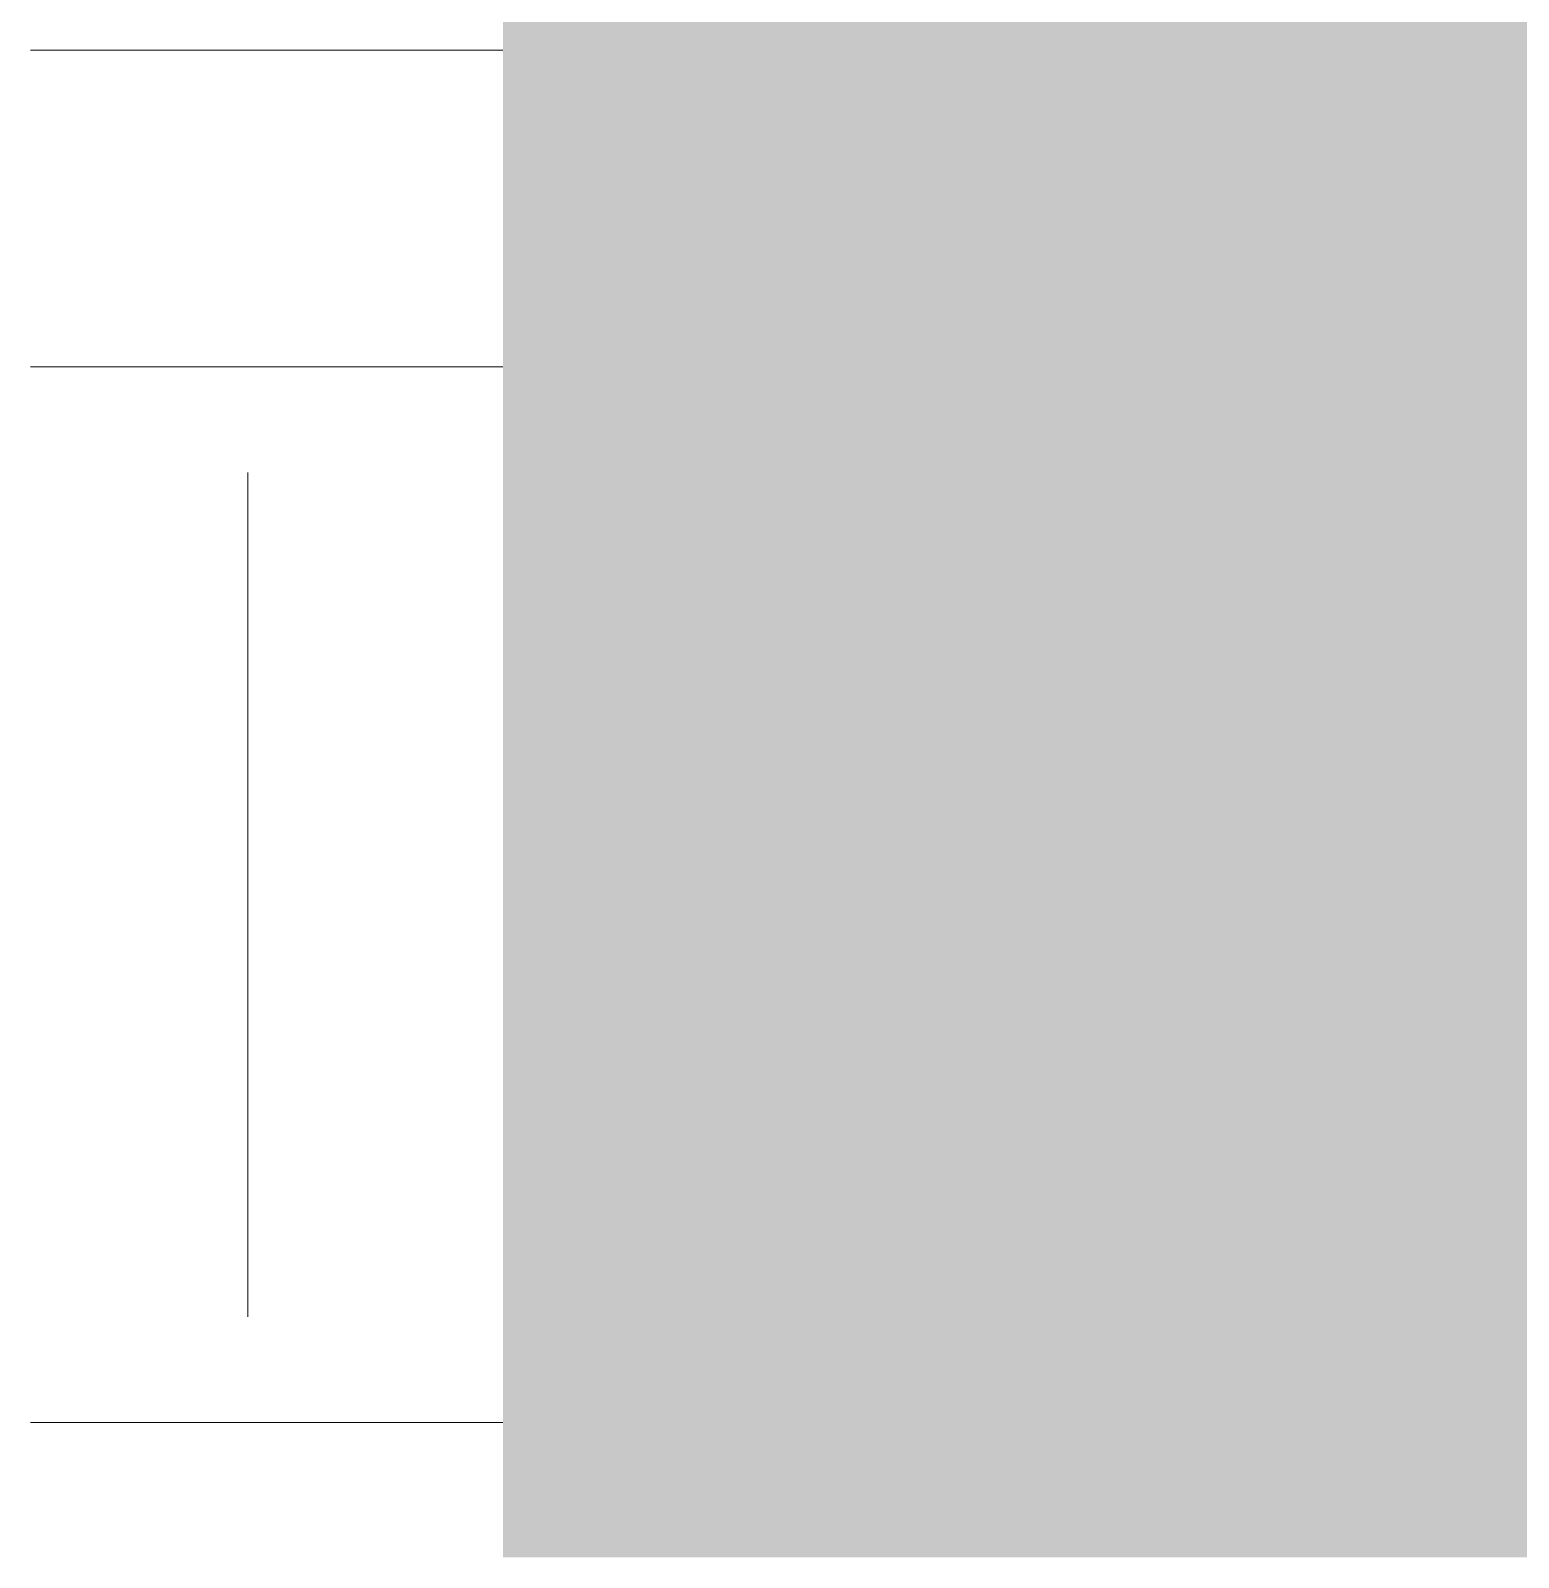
# Model space of a CAD drawing. Header units: inches. Extents: x 9661 to 16490, y -393 to 647.
# Drawn here: x 12886.94 to 12929.25, y -238.79 to -195.39 of the extents above; entities that cross this region are included whole.
import ezdxf

# ---------------------------------------------------------------- set-up
doc = ezdxf.new("R2010")
doc.units = ezdxf.units.IN
doc.header["$MEASUREMENT"] = 0
doc.layers.add('0-4', color=90, linetype='Continuous', lineweight=5)
doc.layers.add('C-TOPO-1', color=45, linetype='Continuous', lineweight=9)
pattern_1 = [(0, (3257.106, 59.024), (24, 24), [24, -24]), (0, (3257.106, 68.024), (24, 24), [24, -24]), (0, (3257.106, 77.024), (24, 24), [24, -24]), (90, (3260.106, 80.024), (-24, 24), [24, -24]), (90, (3269.106, 80.024), (-24, 24), [24, -24]), (90, (3278.106, 80.024), (-24, 24), [24, -24])]

# ---------------------------------------------------------------- blocks, each defined once
blk = doc.blocks.new('CTR  - Topography_rvt-2-BUILDING SECTION - NORTH_SOUTH - LOOKING WEST')
at = {"layer": 'C-TOPO-1'}
h = blk.add_hatch(dxfattribs=at)
h.set_pattern_fill('FP_44', color=256, style=0, pattern_type=2)
h.set_pattern_definition(pattern_1)
h.paths.add_polyline_path([(1926.893, -219.198), (1929.642, -182), (1926.893, -182), (1926.893, -190.927)], flags=0)
h.paths.add_polyline_path([(1926.893, -165.045), (1929.412, -161.447), (1935.382, -158), (1936.163, -158), (1936.145, -87.753), (1935.9, -19.199), (1935.69, -6), (1926.893, -6.673), (1926.893, -162.901)], flags=0)
h = blk.add_hatch(dxfattribs=at)
h.set_pattern_fill('FP_44', color=256, style=0, pattern_type=2)
h.set_pattern_definition(pattern_1)
h.paths.add_polyline_path([(2881.324, -238.788), (3832.324, -238.788), (3832.324, -182), (3809.324, -182), (3809.324, -168), (3819.324, -168), (3819.324, -162.002), (3819.195, -162.002), (3581.626, -166.219), (3384.286, -166.219), (3154.199, -162.002), (2924.373, -166.219), (2730.274, -166.219), (2500.199, -162.002), (2270.343, -166.22), (2108.051, -166.22), (1953.324, -162.002), (1951.324, -162.002), (1951.324, -168), (1968.324, -168), (1968.324, -182), (1940.324, -182), (1940.324, -238.788), (2865.369, -238.788)], flags=0)
h.paths.add_polyline_path([(2198.196, -193), (2119.324, -193), (2119.324, -168), (2227.324, -168), (2227.324, -193)], flags=0)
h.paths.add_polyline_path([(2773.324, -193), (2773.324, -168), (2881.324, -168), (2881.324, -193), (2865.369, -193)], flags=0)
h.paths.add_polyline_path([(3535.709, -193), (3421.324, -193), (3421.324, -168), (3541.324, -168), (3541.324, -193)], flags=0)
h.paths.add_polyline_path([(2463.165, -193), (2446.324, -193), (2446.324, -168), (2554.324, -168), (2554.324, -193)], flags=0)
h.paths.add_polyline_path([(3100.324, -193), (3100.324, -168), (3208.324, -168), (3208.324, -193), (3133.505, -193)], flags=0)
h = blk.add_hatch(dxfattribs=at)
h.set_pattern_fill('FP_44', color=256, style=0, pattern_type=2)
h.set_pattern_definition(pattern_1)
h.paths.add_polyline_path([(1936.163, -238.788), (1940.324, -238.788), (1940.324, -182), (1929.642, -182), (1926.893, -219.198), (1926.893, -238.788)], flags=0)

msp = doc.modelspace()

# ---------------------------------------------------------------- block references
at = {"layer": '0-4'}
msp.add_blockref('CTR  - Topography_rvt-2-BUILDING SECTION - NORTH_SOUTH - LOOKING WEST', (10960.0518, 0), dxfattribs=at)

doc.saveas('drawing.dxf')
